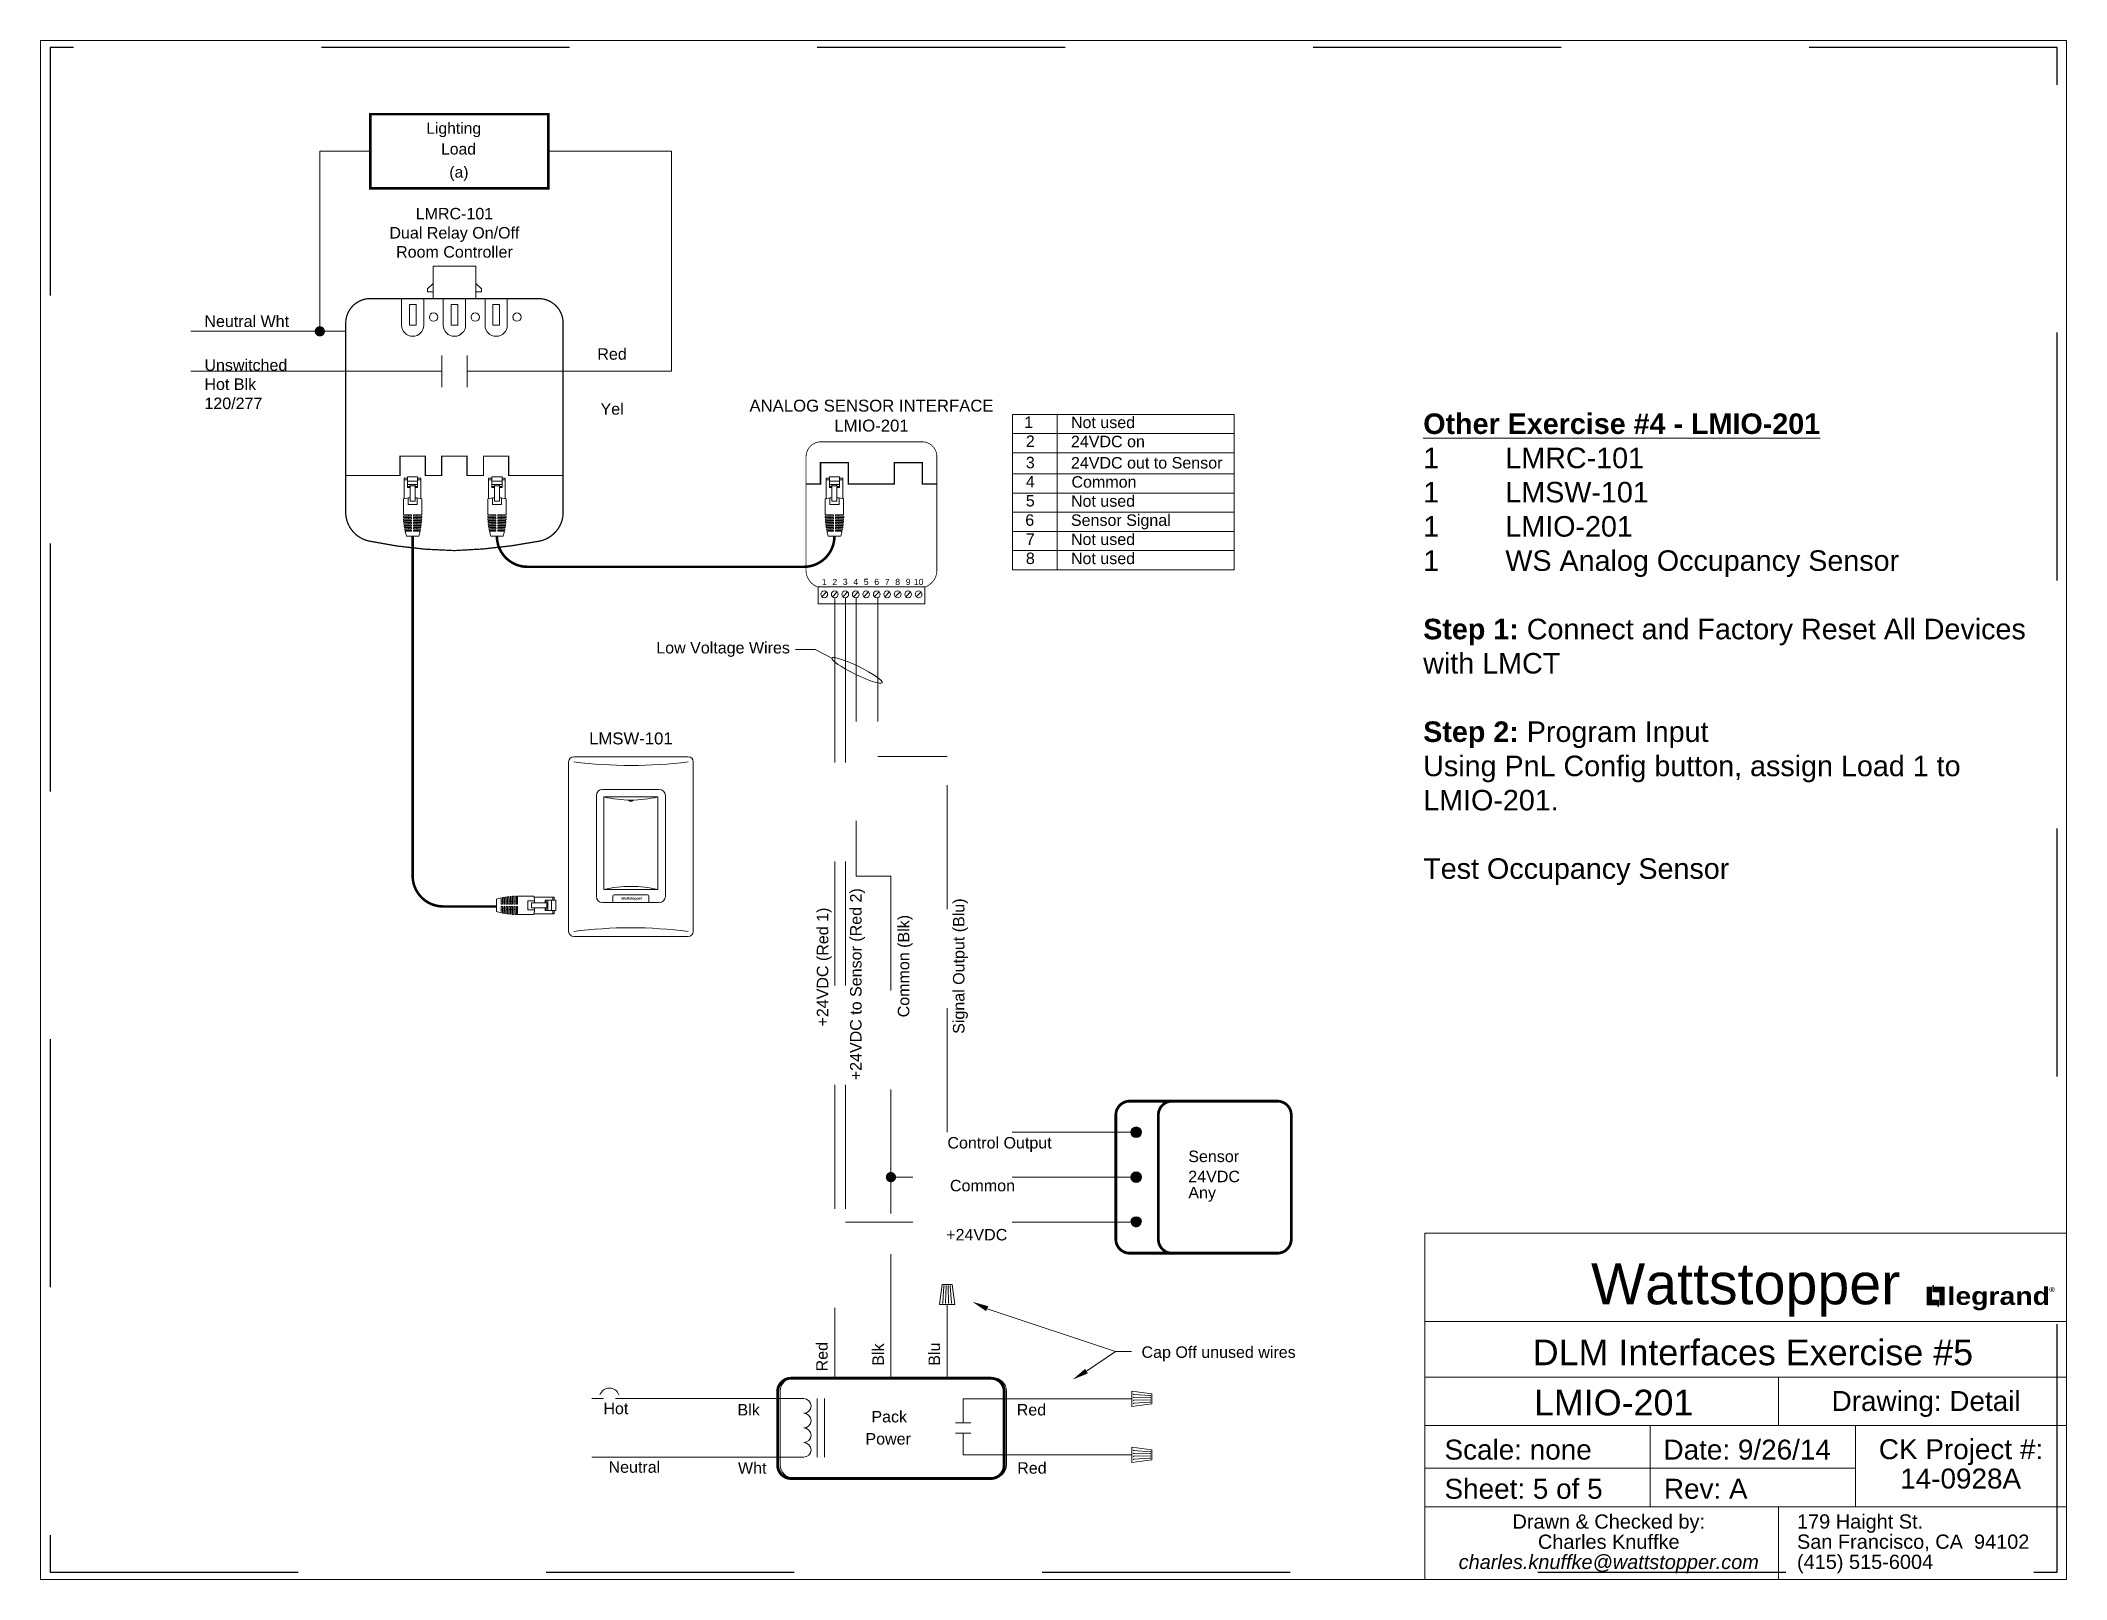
# Paper-space layout 'Interface E5' of a CAD drawing. Header units: inches. Extents: x 6.51 to 16.38, y 0.58 to 8.08.
# The model-space entities are those that its viewports show. They can reach past a viewport. Long polylines and large blocks are cut down to what shows.
import ezdxf
from ezdxf.enums import TextEntityAlignment as Align

# ---------------------------------------------------------------- set-up
doc = ezdxf.new("R2010")
doc.units = ezdxf.units.IN
doc.header["$MEASUREMENT"] = 0
doc.linetypes.add('Demo', pattern=[0.5, 0.25, -0.25])
doc.linetypes.add('HIDDEN2', pattern=[0.1875, 0.125, -0.0625])
doc.layers.get('0').update_dxf_attribs({"lineweight": 5})
doc.layers.add('PS Borders', color=40, linetype='Demo', lineweight=5, plot=False)
for name, color, linetype, lineweight in [('Title Block', 7, 'Continuous', 5), ('Viewport', 7, 'Continuous', 5), ('WS', 3, 'Continuous', 5), ('WS_DETAIL', 7, 'Continuous', 5), ('WS_LineVoltage', 1, 'Continuous', 5), ('WS_LowVoltage', 6, 'Continuous', 5)]:
    doc.layers.add(name, color=color, linetype=linetype, lineweight=lineweight)
doc.styles.add('ARIAL', font='arial.ttf')
doc.styles.add('Legrand', font='ariblk.ttf', dxfattribs={"height": 0.1875})

# ---------------------------------------------------------------- blocks, each defined once
blk = doc.blocks.new('Title_Knuffke')
h = blk.add_hatch(color=256)
h.dxf.hatch_style = 1
h.paths.add_polyline_path([(-0.6787, 1.3372), (-0.6317, 1.3372), (-0.6317, 1.3606), (-0.657, 1.3606), (-0.657, 1.4242), (-0.6787, 1.4242)])
h.paths.add_polyline_path([(-0.6228, 1.361), (-0.6259, 1.361), (-0.6259, 1.3301), (-0.6228, 1.3301)])
h.paths.add_polyline_path([(-0.6513, 1.4008), (-0.6481, 1.4008), (-0.6481, 1.4316), (-0.6513, 1.4316)])
h.paths.add_polyline_path([(-0.617, 1.4011), (-0.617, 1.3376), (-0.5953, 1.3376), (-0.5953, 1.4245), (-0.6424, 1.4245), (-0.6424, 1.4011)])
for points in [[(-0.657, 1.3606), (-0.6317, 1.3606), (-0.6317, 1.3372), (-0.6787, 1.3372), (-0.6787, 1.4242), (-0.657, 1.4242)], [(-0.6481, 1.4008), (-0.6513, 1.4008), (-0.6513, 1.4316), (-0.6481, 1.4316)], [(-0.617, 1.4011), (-0.6424, 1.4011), (-0.6424, 1.4245), (-0.5953, 1.4245), (-0.5953, 1.3376), (-0.617, 1.3376)], [(-0.6259, 1.361), (-0.6228, 1.361), (-0.6228, 1.3301), (-0.6259, 1.3301)]]:
    blk.add_lwpolyline(points, close=True)
at = {"layer": 'Title Block', "color": 7, "linetype": 'Continuous'}
for p, q in [((-3.125, 0), (-3.125, 1.6875)), ((-3.125, 1.6875), (0, 1.6875)), ((0, 1.6875), (0, 0)), ((-3.125, 1.257), (0, 1.257)), ((-3.125, 0.9861), (0, 0.9861)), ((-1.4028, 0.75), (-1.4028, 0.9861)), ((-3.125, 0.75), (0, 0.75)), ((-2.0278, 0.3542), (-2.0278, 0.75)), ((-1.0278, 0.3542), (-1.0278, 0.75)), ((-1.0278, 0.5417), (-3.125, 0.5417)), ((0, 0.3542), (-3.125, 0.3542)), ((-1.4028, 0), (-1.4028, 0.3542)), ((0, 0), (-3.125, 0))]:
    blk.add_line(p, q, dxfattribs=at)
at = {"style": 'Legrand'}
blk.add_text('legrand', height=0.08643, dxfattribs=at).set_placement((-0.5795, 1.381), align=Align.MIDDLE_LEFT)
blk.add_text('®', height=0.0235, dxfattribs=at).set_placement((-0.0839, 1.4002))
at = {"insert": (-1.5625, 1.4104), "char_height": 0.0375, "attachment_point": 5, "style": 'ARIAL'}
blk.add_mtext_dynamic_manual_height_columns('\\A2;{\\fArial|b0|i0|c0|p34;\\H5.3333x;Wattstopper}', width=0.688877, gutter_width=0.9375, heights=[0], dxfattribs=at)
at = {"layer": 'Title Block', "color": 7, "style": 'ARIAL'}
blk.add_text('CK Project #:', height=0.0972, dxfattribs=at).set_placement((-0.5139, 0.5861), align=Align.CENTER)
at = {"layer": 'Title Block', "color": 7, "char_height": 0.0694, "line_spacing_factor": 0.85, "style": 'ARIAL'}
for s, insert, width, attachment_point in [('Drawn & Checked by:\\PCharles Knuffke\\P{\\fArial|b0|i1|c0|p34;charles.knuffke@wattstopper.com}', (-2.2292, 0.317), 1.258431, 2), ('179 Haight St.\\PSan Francisco, CA  94102\\P(415) 515-6004', (-1.3124, 0.3173), 1.312364, 1)]:
    blk.add_mtext(s, dxfattribs=dict(at, insert=insert, width=width, attachment_point=attachment_point))
at = {"layer": 'Viewport', "style": 'ARIAL', "flags": 8}
for tag, height, p in [('SITE_NAME', 0.125, (-1.5271, 1.0438)), ('DRAWING_DEF', 0.125, (-2.2053, 0.7995)), ('DRAWING_TYPE', 0.0972, (-0.6836, 0.8208)), ('JOB#', 0.0972, (-0.5155, 0.443))]:
    blk.add_attdef(tag, text='', height=height, dxfattribs=at).set_placement(p, align=Align.CENTER)
for tag, p in [('SCALE', (-3.0291, 0.584)), ('DATE', (-1.9625, 0.584)), ('SHEET#', (-3.0291, 0.3931)), ('REVISION', (-1.9605, 0.3931))]:
    blk.add_attdef(tag, p, '', height=0.0972, dxfattribs=at)
blk = doc.blocks.new('A$C756910A1')
at = {"layer": 'WS_DETAIL'}
for p, q in [((0.15, 6.6), (0.15, 10.17)), ((0.15, 10.17), (0.73, 10.17)), ((0.73, 9.92), (0.15, 9.92)), ((0.73, 10.43), (0.73, 8.56)), ((0.73, 10.43), (2.51, 10.43)), ((2.51, 9.66), (0.73, 9.66)), ((2.51, 9.06), (0.73, 9.06)), ((0.73, 8.74), (1.17, 8.74)), ((0.73, 8.56), (1.17, 8.56)), ((1.17, 6.17), (1.17, 9.06)), ((1.17, 8.85), (2.06, 8.85)), ((2.06, 6.17), (2.06, 9.06)), ((2.06, 8.74), (2.51, 8.74)), ((2.51, 8.56), (2.06, 8.56)), ((2.51, 10.43), (2.51, 8.56)), ((3.08, 10.17), (2.51, 10.17)), ((3.08, 9.92), (2.51, 9.92)), ((3.08, 6.6), (3.08, 10.17)), ((0, 6.56), (0, 3.73)), ((0, 3.73), (1.43, 3.73)), ((0.81, 6.7), (0.81, 5.55)), ((0.81, 5.55), (2.42, 5.55)), ((0.89, 3.73), (0.89, 3.51)), ((1.17, 6.17), (2.06, 6.17)), ((1.43, 3.51), (1.43, 3.73)), ((1.8, 3.73), (3.23, 3.73)), ((1.8, 3.51), (1.8, 3.73)), ((2.34, 3.73), (2.34, 3.51)), ((2.42, 6.7), (2.42, 5.55)), ((3.23, 6.56), (3.23, 3.73)), ((0, 3.51), (1.43, 3.51)), ((0.01, 3.29), (1.43, 3.29)), ((0.02, 3.06), (1.43, 3.06)), ((0.03, 2.84), (1.43, 2.84)), ((0.05, 2.62), (1.43, 2.62)), ((0.07, 2.4), (1.43, 2.4)), ((0.09, 2.18), (1.43, 2.18)), ((0.12, 1.96), (1.43, 1.96)), ((0.15, 1.74), (1.43, 1.74)), ((0.18, 1.52), (1.43, 1.52)), ((0.22, 1.3), (1.43, 1.3)), ((0.26, 1.08), (1.43, 1.08)), ((0.31, 0.86), (1.43, 0.86)), ((0.89, 3.29), (0.89, 3.06)), ((0.89, 2.84), (0.89, 2.62)), ((0.89, 2.4), (0.89, 2.18)), ((0.89, 1.96), (0.89, 1.74)), ((0.89, 1.52), (0.89, 1.3)), ((0.89, 1.08), (0.89, 0.86)), ((1.43, 3.06), (1.43, 3.29)), ((1.43, 2.62), (1.43, 2.84)), ((1.43, 2.18), (1.43, 2.4)), ((1.43, 1.74), (1.43, 1.96)), ((1.43, 1.3), (1.43, 1.52)), ((1.43, 0.86), (1.43, 1.08)), ((1.8, 3.51), (3.23, 3.51)), ((1.8, 3.29), (3.23, 3.29)), ((1.8, 3.06), (1.8, 3.29)), ((1.8, 3.06), (3.22, 3.06)), ((1.8, 2.84), (3.2, 2.84)), ((1.8, 2.62), (1.8, 2.84)), ((1.8, 2.62), (3.19, 2.62)), ((1.8, 2.4), (3.17, 2.4)), ((1.8, 2.18), (1.8, 2.4)), ((1.8, 2.18), (3.14, 2.18)), ((1.8, 1.96), (3.12, 1.96)), ((1.8, 1.74), (1.8, 1.96)), ((1.8, 1.74), (3.09, 1.74)), ((1.8, 1.52), (3.05, 1.52)), ((1.8, 1.3), (1.8, 1.52)), ((1.8, 1.3), (3.01, 1.3)), ((1.8, 1.08), (2.97, 1.08)), ((1.8, 0.86), (1.8, 1.08)), ((1.8, 0.86), (2.92, 0.86)), ((2.34, 3.29), (2.34, 3.06)), ((2.34, 2.84), (2.34, 2.62)), ((2.34, 2.4), (2.34, 2.18)), ((2.34, 1.96), (2.34, 1.74)), ((2.34, 1.52), (2.34, 1.3)), ((2.34, 1.08), (2.34, 0.86)), ((2.69, 0), (0.52, 0))]:
    blk.add_line(p, q, dxfattribs=at)
for centre, radius, start, end in [((1.62, -0.58), 7.33, 93.502, 102.7411), ((1.62, -0.58), 7.33, 77.2589, 86.498), ((13.49, 3.73), 13.49, 180.937, 181.8742), ((13.49, 3.73), 13.49, 182.8119, 183.7504), ((13.49, 3.73), 13.49, 184.6899, 185.6307), ((13.49, 3.73), 13.49, 186.573, 187.5171), ((13.49, 3.73), 13.49, 188.4632, 189.4117), ((13.49, 3.73), 13.49, 190.3627, 191.3167), ((13.49, 3.73), 13.49, 192.2739, 196.0379), ((-10.25, 3.73), 13.49, 343.9621, 347.7261), ((-10.25, 3.73), 13.49, 348.6833, 349.6373), ((-10.25, 3.73), 13.49, 350.5883, 351.5368), ((-10.25, 3.73), 13.49, 352.4829, 353.427), ((-10.25, 3.73), 13.49, 354.3693, 355.3101), ((-10.25, 3.73), 13.49, 356.2496, 357.1881), ((-10.25, 3.73), 13.49, 358.1258, 359.063)]:
    blk.add_arc(centre, radius, start, end, dxfattribs=at)
blk = doc.blocks.new('RJ45')
at = {"layer": 'WS_DETAIL', "xscale": 1.117448685388325, "yscale": 1.117448685388325, "zscale": 1.117448685388325}
blk.add_blockref('A$C756910A1', (59.47, 150.68), dxfattribs=at)
blk = doc.blocks.new('WallPlate1Gang')
for p, q in [((-11.72, 0.96), (-11.72, 32.87)), ((-10.76, 33.83), (10.76, 33.83)), ((11.72, 32.87), (11.72, 0.96)), ((-5.31, 27.69), (5.31, 27.69)), ((-6.49, 26.51), (-6.49, 7.57)), ((6.49, 26.51), (6.49, 7.57)), ((5.31, 6.39), (-5.31, 6.39)), ((-10.76, 0), (10.76, 0))]:
    blk.add_line(p, q)
for centre, radius, start, end in [((-10.76, 32.87), 0.96, 90, 180), ((0, 117.5), 85.31, 262.7571, 277.2429), ((10.76, 32.87), 0.96, 0, 90), ((-5.31, 26.51), 1.18, 90, 180), ((5.31, 26.51), 1.18, 0, 90), ((-5.31, 7.57), 1.18, 180, 270), ((5.31, 7.57), 1.18, 270, 0), ((-10.76, 0.96), 0.96, 180, 270), ((0, -83.67), 85.31, 82.7571, 97.2429), ((10.76, 0.96), 0.96, 270, 0)]:
    blk.add_arc(centre, radius, start, end)
blk = doc.blocks.new('*U137')
blk.add_blockref('WallPlate1Gang', (0, -0.01))
blk = doc.blocks.new('LMIO-201_TW')
for p, q in [((-9.33, -21.22), (-8.44, -20.32)), ((-7.35, -21.22), (-6.46, -20.32)), ((-5.38, -21.22), (-4.49, -20.32)), ((-3.41, -21.22), (-2.51, -20.32)), ((-1.43, -21.22), (-0.54, -20.32)), ((0.54, -21.22), (1.43, -20.32)), ((2.51, -21.22), (3.41, -20.32)), ((4.49, -21.22), (5.38, -20.32)), ((6.46, -21.22), (7.36, -20.32)), ((8.44, -21.22), (9.33, -20.32))]:
    blk.add_line(p, q)
at = {"linetype": 'Continuous', "const_width": 0.144}
for points in [[(0.01, 7.94), (-9.52, 7.94, 0.414214), (-12.3, 5.15), (-12.3, -16.47, 0.302646), (-10.02, -19.42, 0.302646)], [(0.01, 7.94), (9.53, 7.94, -0.414214), (12.31, 5.15), (12.31, -16.47, -0.303521), (10.02, -19.42, -0.303521)]]:
    blk.add_lwpolyline(points, format="xyb", dxfattribs=at)
at = {"const_width": 0.265}
blk.add_lwpolyline([(-12.3, 0), (-9.59, 0), (-9.59, 4.03), (-4.33, 4.03), (-4.33, 0), (4.33, 0), (4.33, 4.03), (9.59, 4.03), (9.59, 0), (12.31, 0)], dxfattribs=at)
blk.add_lwpolyline([(-10.02, -19.33), (10.02, -19.33), (10.02, -22.53), (-10.02, -22.53)], close=True)
for centre in [(-8.88, -20.77), (-6.91, -20.77), (-4.93, -20.77), (-2.96, -20.77), (-0.99, -20.77), (0.99, -20.77), (2.96, -20.77), (4.93, -20.77), (6.91, -20.77), (8.88, -20.77)]:
    blk.add_circle(centre, 0.631)
at = {"style": 'ARIAL'}
for s, insert, char_height, width, attachment_point in [('ANALOG SENSOR INTERFACE \\PLMIO-201', (0.01, 15.87), 2.25, 47.9732, 2), ('1', (-8.88, -19.04), 1.17, 38.6074, 8), ('2', (-6.91, -19.04), 1.17, 38.6074, 8), ('3', (-4.93, -19.04), 1.17, 38.6074, 8), ('4', (-2.96, -19.04), 1.17, 38.6074, 8), ('5', (-0.99, -19.04), 1.17, 38.6074, 8), ('6', (0.99, -19.04), 1.17, 38.6074, 8), ('7', (2.96, -19.04), 1.17, 38.6074, 8), ('8', (4.93, -19.04), 1.17, 38.6074, 8), ('9', (6.91, -19.04), 1.17, 38.6074, 8), ('10', (8.88, -19.04), 1.168, 38.6074, 8)]:
    blk.add_mtext(s, dxfattribs=dict(at, insert=insert, char_height=char_height, width=width, attachment_point=attachment_point))
blk = doc.blocks.new('*U277')
blk.add_blockref('LMIO-201_TW', (0, 0))
blk = doc.blocks.new('*U278')
for p, q in [((-6.5, 20.13), (-6.5, 1.18)), ((-5.32, 21.31), (5.32, 21.31)), ((-5.07, 2.44), (-5.07, 19.89)), ((-5.07, 19.89), (5.07, 19.89)), ((-0.33, 19.29), (-0.33, 19.19)), ((0.33, 19.29), (0.33, 19.19)), ((5.07, 19.89), (5.07, 2.44)), ((6.5, 20.13), (6.5, 1.18)), ((5.32, 0), (-5.32, 0)), ((5.07, 2.44), (-5.07, 2.44)), ((-3.38, 1.24), (-3.38, 0)), ((3.14, 1.48), (-3.14, 1.48)), ((3.38, 1.24), (3.38, 0))]:
    blk.add_line(p, q)
for centre, radius, start, end in [((-5.32, 20.13), 1.18, 90, 180), ((0, 41.25), 21.96, 256.6482, 283.3518), ((0, 19.73), 0.639, 238.6629, 301.3371), ((5.32, 20.13), 1.18, 0, 90), ((-5.32, 1.18), 1.18, 180, 270), ((0, -18.92), 21.96, 76.6482, 103.3518), ((-3.14, 1.24), 0.239, 90, 180), ((3.14, 1.24), 0.239, 0, 90), ((5.32, 1.18), 1.18, 270, 0)]:
    blk.add_arc(centre, radius, start, end)
at = {"style": 'ARIAL'}
for s, insert, char_height, width, attachment_point in [('LMSW-101', (0, 32.02), 2.25, 40.9705, 2), ('{\\fArial|b1|i1|c0|p34;Wattstopper}', (-1.79, 1.04), 0.4798, 3.7953, 1)]:
    blk.add_mtext(s, dxfattribs=dict(at, insert=insert, char_height=char_height, width=width, attachment_point=attachment_point))

msp = doc.modelspace()

# ---------------------------------------------------------------- linework, layer by layer
for p, q in [((876.494, -162.751), (876.494, -163.511)), ((877.501, -162.751), (876.494, -162.751)), ((877.501, -162.751), (877.501, -163.511)), ((876.494, -163.159), (876.361, -163.282)), ((876.361, -163.282), (876.361, -163.351)), ((876.361, -163.351), (876.494, -163.351)), ((877.501, -163.159), (877.635, -163.282)), ((877.635, -163.351), (877.501, -163.351)), ((877.635, -163.282), (877.635, -163.351)), ((875.755, -163.511), (875.755, -164.136)), ((876.279, -164.136), (876.279, -163.511)), ((876.736, -164.136), (876.736, -163.511)), ((877.26, -163.511), (877.26, -164.136)), ((877.717, -164.136), (877.717, -163.511)), ((878.241, -163.511), (878.241, -164.136)), ((876.7, -164.847), (876.7, -165.592)), ((876.701, -164.847), (876.701, -165.592)), ((877.294, -164.847), (877.294, -165.592)), ((877.295, -164.847), (877.295, -165.592)), ((890.128, -166.242), (895.337, -166.242)), ((890.128, -166.242), (890.128, -169.892)), ((891.173, -166.242), (891.173, -169.892)), ((895.337, -166.242), (895.337, -169.892)), ((890.128, -166.69), (895.337, -166.69)), ((890.128, -167.138), (895.337, -167.138)), ((890.128, -167.639), (895.337, -167.639)), ((890.128, -168.089), (895.337, -168.089)), ((890.128, -168.537), (895.337, -168.537)), ((890.128, -168.992), (895.337, -168.992)), ((890.128, -169.441), (895.337, -169.441)), ((890.128, -169.892), (895.337, -169.892)), ((885.486, -171.767), (885.019, -171.767)), ((885.877, -171.971), (885.486, -171.767)), ((888.409, -187.182), (888.47, -186.711)), ((888.707, -186.711), (888.47, -186.711)), ((888.484, -187.144), (888.513, -186.749)), ((888.553, -187.144), (888.563, -186.749)), ((888.623, -187.144), (888.613, -186.749)), ((888.692, -187.144), (888.663, -186.749)), ((888.768, -187.182), (888.707, -186.711)), ((888.768, -187.182), (888.409, -187.182)), ((892.936, -189.58), (892.936, -189.221)), ((892.936, -189.221), (893.406, -189.282)), ((892.936, -189.58), (893.406, -189.519)), ((892.973, -189.296), (893.369, -189.325)), ((892.973, -189.365), (893.369, -189.375)), ((892.973, -189.435), (893.369, -189.425)), ((892.973, -189.504), (893.369, -189.475)), ((893.406, -189.519), (893.406, -189.282)), ((892.936, -190.898), (892.936, -190.539)), ((892.936, -190.539), (893.406, -190.6)), ((892.973, -190.615), (893.369, -190.644)), ((893.406, -190.837), (893.406, -190.6)), ((892.936, -190.898), (893.406, -190.837)), ((892.973, -190.684), (893.369, -190.694)), ((892.973, -190.753), (893.369, -190.743)), ((892.973, -190.822), (893.369, -190.793))]:
    msp.add_line(p, q)
at = {"linetype": 'Continuous', "const_width": 0.06}
msp.add_lwpolyline([(879.208, -160.917), (879.208, -159.172), (875.02, -159.172), (875.02, -160.917)], close=True, dxfattribs=at)
at = {"linetype": 'Continuous', "const_width": 0.03}
msp.add_lwpolyline([(876.997, -169.441, -0.048346), (874.98, -169.215, -0.329956), (874.441, -168.583), (874.441, -164.09, -0.414214), (875.019, -163.511), (878.976, -163.511, -0.414214), (879.555, -164.09), (879.555, -164.992), (879.555, -166.737), (879.555, -168.583, -0.329956), (879.015, -169.215, -0.0415), (876.997, -169.441, -0.024292)], format="xyb", dxfattribs=at)
for points in [[(875.938, -164.136), (876.096, -164.136), (876.096, -163.653), (875.938, -163.653)], [(876.919, -164.136), (877.077, -164.136), (877.077, -163.653), (876.919, -163.653)], [(877.899, -164.136), (878.058, -164.136), (878.058, -163.653), (877.899, -163.653)]]:
    msp.add_lwpolyline(points, close=True)
at = {"const_width": 0.03}
msp.add_lwpolyline([(874.441, -167.675), (875.719, -167.675), (875.719, -167.219), (876.315, -167.219), (876.315, -167.675), (876.7, -167.675), (876.7, -167.219), (877.295, -167.219), (877.295, -167.675), (877.681, -167.675), (877.681, -167.219), (878.276, -167.219), (878.276, -167.675), (879.555, -167.675)], dxfattribs=at)
for points in [[(889.53, -187.279), (892.551, -188.287), (892.929, -188.287)], [(891.866, -188.748), (892.551, -188.287), (892.929, -188.287)]]:
    msp.add_lwpolyline(points)
for centre in [(876.507, -163.948), (877.488, -163.948), (878.469, -163.948)]:
    msp.add_circle(centre, 0.0983)
for centre in [(876.017, -164.136), (876.998, -164.136), (877.979, -164.136)]:
    msp.add_arc(centre, 0.262, 180, 0)
at = {"extrusion": (0, 0, -1)}
msp.add_ellipse((886.469, -172.26), major_axis=(-0.592, 0.289), ratio=0.14819, dxfattribs=at)
for p in [(888.513, -186.749), (888.563, -186.749), (888.613, -186.749), (888.663, -186.749), (888.484, -187.144), (888.553, -187.144), (888.623, -187.144), (888.692, -187.144), (892.973, -189.296), (892.973, -189.365), (892.973, -189.435), (892.973, -189.504), (893.369, -189.325), (893.369, -189.375), (893.369, -189.425), (893.369, -189.475), (892.973, -190.615), (892.973, -190.684), (892.973, -190.753), (892.973, -190.822), (893.369, -190.644), (893.369, -190.694), (893.369, -190.743), (893.369, -190.793)]:
    msp.add_point(p)
for points in [[(889.503, -187.336), (889.556, -187.222), (889.187, -187.119)], [(891.833, -188.695), (891.899, -188.802), (891.544, -188.947)]]:
    msp.add_solid(points)
at = {"layer": 'PS Borders', "lineweight": -3}
msp.add_lwpolyline([(867.489, -193.479), (914.7, -193.479), (914.7, -157.607), (867.489, -157.607)], close=True, dxfattribs=at)
at = {"layer": 'WS'}
msp.add_lwpolyline([(876.015, -169.103, 0.06, 0.06, 0), (876.015, -177.095, 0.06, 0.06, 0), (876.015, -177.095, 0.06, 0.06, 0.414214), (876.735, -177.815, 0.06, 0.06, 0), (877.984, -177.815, 0, 0, 0)], format="xyseb", dxfattribs=at)
at = {"layer": 'WS', "const_width": 0.06}
msp.add_lwpolyline([(885.937, -169.103), (885.937, -169.103, -0.414214), (885.217, -169.823), (878.717, -169.823, -0.414214), (877.997, -169.103)], format="xyb", dxfattribs=at)
at = {"layer": 'WS_DETAIL'}
for p, q in [((889.672, -188.906), (884.972, -188.906)), ((884.66, -189.219), (884.66, -190.951)), ((885.534, -189.396), (885.534, -190.774)), ((885.706, -189.396), (885.706, -190.774)), ((889.985, -190.951), (889.985, -189.219)), ((884.972, -191.264), (889.672, -191.264))]:
    msp.add_line(p, q, dxfattribs=at)
for points, const_width in [([(894.695, -185.973), (892.883, -185.973, -0.414214), (892.557, -185.646), (892.557, -182.722, -0.414214), (892.883, -182.396), (894.76, -182.396)], 0.0653), ([(895.695, -185.973), (893.883, -185.973, -0.414214), (893.557, -185.646), (893.557, -182.722, -0.414214), (893.883, -182.396), (895.76, -182.396)], 0.0653), ([(894.546, -185.973), (896.357, -185.973, 0.414214), (896.684, -185.646), (896.684, -182.722, 0.414214), (896.357, -182.396), (894.48, -182.396)], 0.0653), ([(887.272, -191.275), (889.618, -191.275, 0.414214), (889.931, -190.963), (889.931, -189.228, 0.414214), (889.618, -188.916), (884.915, -188.916, 0.414214), (884.602, -189.228), (884.602, -190.963, 0.414208), (884.915, -191.275), (887.272, -191.275)], 0.0675)]:
    msp.add_lwpolyline(points, format="xyb", dxfattribs=dict(at, const_width=const_width))
at = {"layer": 'WS_DETAIL', "const_width": 0.125}
for points in [[(892.972, -183.128, -1), (893.097, -183.128, -1)], [(892.972, -184.184, -1), (893.097, -184.184, -1)], [(892.972, -185.24, -1), (893.097, -185.24, -1)]]:
    msp.add_lwpolyline(points, format="xyb", close=True, dxfattribs=at)
at = {"layer": 'WS_DETAIL'}
for centre, radius, start, end in [((893.034, -183.128), 0.125, 0, 180), ((893.034, -183.128), 0.125, 180, 0), ((893.034, -184.184), 0.125, 0, 180), ((893.034, -184.184), 0.125, 180, 0), ((893.034, -185.24), 0.125, 0, 180), ((884.972, -189.219), 0.312, 90, 180), ((889.672, -189.219), 0.312, 0, 90), ((885.215, -189.568), 0.172, 270, 90), ((885.215, -189.913), 0.172, 270, 90), ((885.215, -190.257), 0.172, 270, 90), ((885.215, -190.602), 0.172, 270, 90), ((884.972, -190.951), 0.312, 180, 270), ((889.672, -190.951), 0.312, 270, 0)]:
    msp.add_arc(centre, radius, start, end, dxfattribs=at)
at = {"layer": 'WS_LineVoltage'}
for p, q in [((873.832, -160.045), (873.832, -164.282)), ((875.02, -160.045), (873.832, -160.045)), ((882.106, -160.045), (879.208, -160.045)), ((880.504, -189.396), (880.23, -189.396)), ((885.215, -189.396), (880.784, -189.396)), ((888.965, -189.965), (888.965, -189.4)), ((888.965, -189.4), (892.936, -189.4)), ((888.782, -189.965), (889.148, -189.965)), ((888.782, -190.206), (889.148, -190.206)), ((888.965, -190.206), (888.965, -190.719)), ((885.215, -190.774), (880.23, -190.774)), ((888.965, -190.719), (892.936, -190.719))]:
    msp.add_line(p, q, dxfattribs=at)
for points in [[(882.106, -160.045), (882.106, -160.045), (882.106, -165.219), (877.295, -165.219)], [(874.441, -164.282), (870.795, -164.282)], [(876.701, -165.219), (870.795, -165.219)]]:
    msp.add_lwpolyline(points, dxfattribs=at)
at = {"layer": 'WS_LineVoltage', "const_width": 0.12}
msp.add_lwpolyline([(873.772, -164.282, 1), (873.892, -164.282, 1)], format="xyb", close=True, dxfattribs=at)
at = {"layer": 'WS_LineVoltage'}
msp.add_arc((880.644, -189.382), 0.236, 18.3787, 161.4312, dxfattribs=at)
at = {"layer": 'WS_LowVoltage', "linetype": 'HIDDEN2'}
for p, q in [((885.945, -170.549), (885.945, -171.51)), ((886.198, -170.549), (886.198, -171.51)), ((886.452, -170.549), (886.452, -177.1)), ((886.958, -170.549), (886.958, -174.285)), ((885.945, -171.51), (885.945, -188.906)), ((886.198, -171.51), (886.198, -185.24)), ((888.588, -174.285), (886.958, -174.285)), ((888.588, -183.128), (888.588, -174.285)), ((887.266, -177.1), (886.452, -177.1)), ((887.266, -185.042), (887.266, -177.1)), ((893.034, -183.128), (888.588, -183.128)), ((893.034, -184.184), (887.266, -184.184)), ((893.034, -185.24), (886.198, -185.24)), ((887.266, -188.916), (887.266, -185.447)), ((888.588, -188.916), (888.588, -187.182))]:
    msp.add_line(p, q, dxfattribs=at)
at = {"layer": 'WS_LowVoltage', "const_width": 0.12}
msp.add_lwpolyline([(887.206, -184.184, 1), (887.326, -184.184, 1)], format="xyb", close=True, dxfattribs=at)

# ---------------------------------------------------------------- block references
at = {"lineweight": -3, "xscale": 0.125, "yscale": 0.125, "zscale": 0.125}
msp.add_blockref('*U277', (886.808, -167.874), dxfattribs=at)
for name, p, xscale, yscale, zscale in [('RJ45', (883.367, -187.185), -0.12, 0.12, 0.12), ('A$C756910A1', (877.781, -169.103), 0.1340938422465987, 0.1340938422465987, 0.1340938422465987), ('A$C756910A1', (885.721, -169.103), 0.1340938422465987, 0.1340938422465987, 0.1340938422465987), ('*U278', (881.149, -177.723), 0.125, 0.125, 0.125), ('*U137', (881.15, -178.52), 0.125, 0.125, 0.125)]:
    msp.add_blockref(name, p, dxfattribs=dict(xscale=xscale, yscale=yscale, zscale=zscale))
at = {"xscale": -0.12, "yscale": 0.12, "zscale": 0.12, "rotation": 270}
msp.add_blockref('RJ45', (859.902, -185.142), dxfattribs=at)

# ---------------------------------------------------------------- texts
at = {"style": 'ARIAL'}
for s, height, p in [('Lighting', 0.2638, (876.335, -159.634)), ('Load', 0.2638, (876.684, -160.122)), ('(a)', 0.2638, (876.879, -160.666)), ('1', 0.27, (890.401, -166.556)), ('Not used', 0.27, (891.501, -166.559)), ('2', 0.27, (890.44, -167.003)), ('24VDC on', 0.27, (891.501, -167.009)), ('3', 0.27, (890.44, -167.505)), ('24VDC out to Sensor', 0.27, (891.501, -167.51)), ('4', 0.27, (890.44, -167.954)), ('Common', 0.27, (891.513, -167.96)), ('5', 0.27, (890.44, -168.403)), ('Not used', 0.27, (891.501, -168.41)), ('6', 0.27, (890.427, -168.858)), ('Sensor Signal', 0.27, (891.501, -168.86)), ('7', 0.27, (890.44, -169.306)), ('Not used', 0.27, (891.501, -169.31)), ('8', 0.27, (890.44, -169.758)), ('Not used', 0.27, (891.501, -169.76))]:
    msp.add_text(s, height=height, dxfattribs=at).set_placement(p)
at = {"linetype": 'Continuous', "style": 'ARIAL'}
for s, p in [('Control Output', (888.595, -183.51)), ('Sensor', (894.261, -183.83)), ('Common', (888.655, -184.518)), ('Any', (894.263, -184.683)), ('24VDC', (894.261, -184.303)), ('+24VDC', (888.567, -185.673)), ('Cap Off unused wires ', (893.162, -188.436)), ('Blk', (883.657, -189.792)), ('Pack', (886.807, -189.955)), ('Red', (890.226, -189.792)), ('Power', (886.667, -190.476)), ('Wht', (883.668, -191.162)), ('Red', (890.237, -191.162))]:
    msp.add_text(s, height=0.27, dxfattribs=at).set_placement(p)
for s, p in [('Red', (885.643, -188.755)), ('Blk', (886.965, -188.621)), ('Blu', (888.286, -188.621))]:
    msp.add_text(s, height=0.27, rotation=90, dxfattribs=at).set_placement(p, align=Align.MIDDLE_LEFT)
for s, p in [('Hot', (881.089, -189.627)), ('Neutral', (881.839, -191.005))]:
    msp.add_text(s, height=0.27, dxfattribs=at).set_placement(p, align=Align.MIDDLE_RIGHT)
at = {"insert": (876.998, -161.378), "char_height": 0.26989, "width": 5.65768, "attachment_point": 2, "style": 'ARIAL'}
msp.add_mtext('LMRC-101 \\PDual Relay On/Off \\PRoom Controller', dxfattribs=at)
at = {"linetype": 'Continuous', "char_height": 0.27, "style": 'ARIAL'}
for s, insert, width, attachment_point in [('Neutral Wht', (871.117, -164.046), 4.47708, 4), ('Red', (880.36, -164.817), 6.16099, 4), ('Unswitched\\PHot Blk\\P120/277', (871.117, -165.528), 6.93133, 4), ('Yel', (880.435, -166.11), 6.16099, 4), ('Low Voltage Wires', (884.89, -171.767), 6.93133, 6)]:
    msp.add_mtext(s, dxfattribs=dict(at, insert=insert, width=width, attachment_point=attachment_point))
at = {"linetype": 'Continuous', "char_height": 0.27, "attachment_point": 8, "rotation": 90, "style": 'ARIAL'}
for s, insert, width in [('+24VDC to Sensor (Red 2)', (886.656, -179.645), 5.33069), ('Signal Output (Blu)', (889.077, -179.219), 4.47708), ('+24VDC (Red 1)', (885.874, -179.241), 4.47708), ('Common (Blk)', (887.78, -179.219), 4.47708)]:
    msp.add_mtext(s, dxfattribs=dict(at, insert=insert, width=width))

psp = doc.layouts.new('Interface E5')

# ---------------------------------------------------------------- block references
at = {"layer": 'Viewport'}
psp.add_blockref('Title_Knuffke', (16.3771, 0.583), dxfattribs=at).add_auto_attribs({'SITE_NAME': 'DLM Interfaces Exercise #5', 'DRAWING_DEF': 'LMIO-201', 'DRAWING_TYPE': 'Drawing: Detail', 'SCALE': 'Scale: none', 'DATE': 'Date: 9/26/14', 'SHEET#': 'Sheet: 5 of 5', 'REVISION': 'Rev: A', 'JOB#': '14-0928A'})

# ---------------------------------------------------------------- texts
at = {"insert": (13.2443, 6.2631), "char_height": 0.1, "attachment_point": 1, "style": 'ARIAL'}
psp.add_mtext_dynamic_manual_height_columns('{\\fArial|b1|i0|c0|p34;\\LOther Exercise #4 - LMIO-201}\\P1^ILMRC-101\\P1^ILMSW-101\\P1^ILMIO-201\\P1^IWS Analog Occupancy Sensor\\P\\P{\\fArial|b1|i0|c0|p34;Step 1: }Connect and Factory Reset All Devices with LMCT\\P\\P{\\fArial|b1|i0|c0|p34;Step 2:} Program Input\\PUsing PnL Config button, assign Load 1 to LMIO-201.\\P\\PTest Occupancy Sensor', width=2.998198, gutter_width=0.3125, heights=[4.9953], dxfattribs=at)

# ---------------------------------------------------------------- viewports
at = {"layer": '0', "view_target_point": (449.61, -38.5946)}
psp.add_viewport(center=(11.4438, 4.3314), size=(9.8666, 7.496784), view_center_point=(441.4807, -136.9503), view_height=36.212216, dxfattribs=at)

doc.saveas('drawing.dxf')
